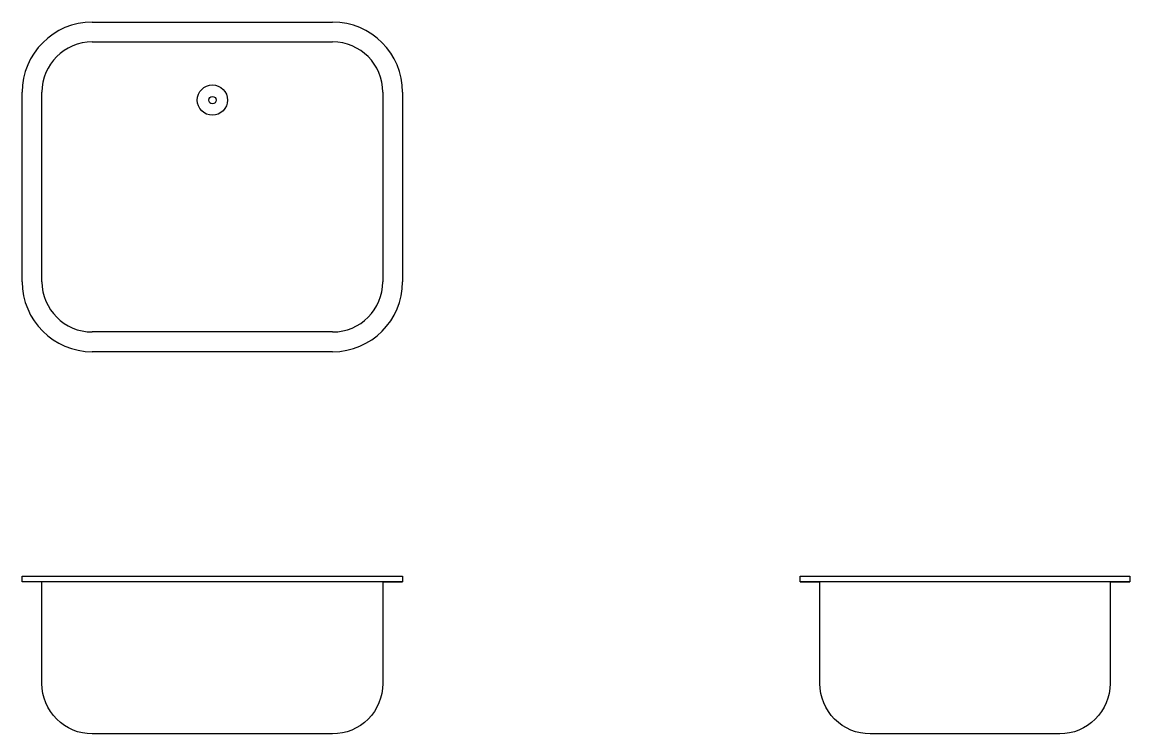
# Model space of a CAD drawing. Header units: millimetres. Extents: x 3656 to 3787, y 1404 to 1489.
import ezdxf

# ---------------------------------------------------------------- set-up
doc = ezdxf.new("R2010")
doc.units = ezdxf.units.MM

msp = doc.modelspace()

# ---------------------------------------------------------------- linework, layer by layer
for p, q in [((3664.31, 1488.72), (3692.73, 1488.72)), ((3664.31, 1486.38), (3692.73, 1486.38)), ((3656.02, 1458.01), (3656.02, 1480.43)), ((3658.36, 1458.01), (3658.36, 1480.43)), ((3698.67, 1480.43), (3698.67, 1458.01)), ((3701.02, 1480.43), (3701.02, 1458.01)), ((3692.73, 1452.07), (3664.31, 1452.07)), ((3692.73, 1449.72), (3664.31, 1449.72)), ((3656.02, 1423.17), (3701.02, 1423.17)), ((3656.02, 1422.5), (3656.02, 1423.17)), ((3701.02, 1423.17), (3701.02, 1422.5)), ((3748.02, 1423.17), (3787.02, 1423.17)), ((3748.02, 1422.5), (3748.02, 1423.17)), ((3787.02, 1423.17), (3787.02, 1422.5)), ((3701.02, 1422.5), (3656.02, 1422.5)), ((3698.67, 1422.5), (3701.02, 1422.5)), ((3787.02, 1422.5), (3748.02, 1422.5)), ((3748.02, 1422.5), (3750.37, 1422.5)), ((3784.68, 1422.5), (3787.02, 1422.5))]:
    msp.add_line(p, q)
for points in [[(3664.31, 1404.5), (3664.31, 1404.5, -0.414214), (3658.36, 1410.45), (3658.36, 1422.5)], [(3698.67, 1422.5), (3698.67, 1410.45, -0.414214), (3692.73, 1404.5), (3664.31, 1404.5)], [(3756.32, 1404.5), (3756.32, 1404.5, -0.414214), (3750.37, 1410.45), (3750.37, 1422.5)], [(3784.68, 1422.5), (3784.68, 1410.45, -0.414214), (3778.73, 1404.5), (3756.32, 1404.5)]]:
    msp.add_lwpolyline(points, format="xyb")
for radius in [1.79, 0.437]:
    msp.add_circle((3678.52, 1479.5), radius)
for centre, radius, start, end in [((3664.31, 1480.43), 8.29, 90, 180), ((3692.73, 1480.43), 8.29, 0, 90), ((3664.31, 1480.43), 5.95, 90, 180), ((3692.73, 1480.43), 5.95, 0, 90), ((3664.31, 1458.01), 8.29, 180, 270), ((3664.31, 1458.01), 5.95, 180, 270), ((3692.73, 1458.01), 8.29, 270, 0), ((3692.73, 1458.01), 5.95, 270, 0)]:
    msp.add_arc(centre, radius, start, end)

doc.saveas('drawing.dxf')
